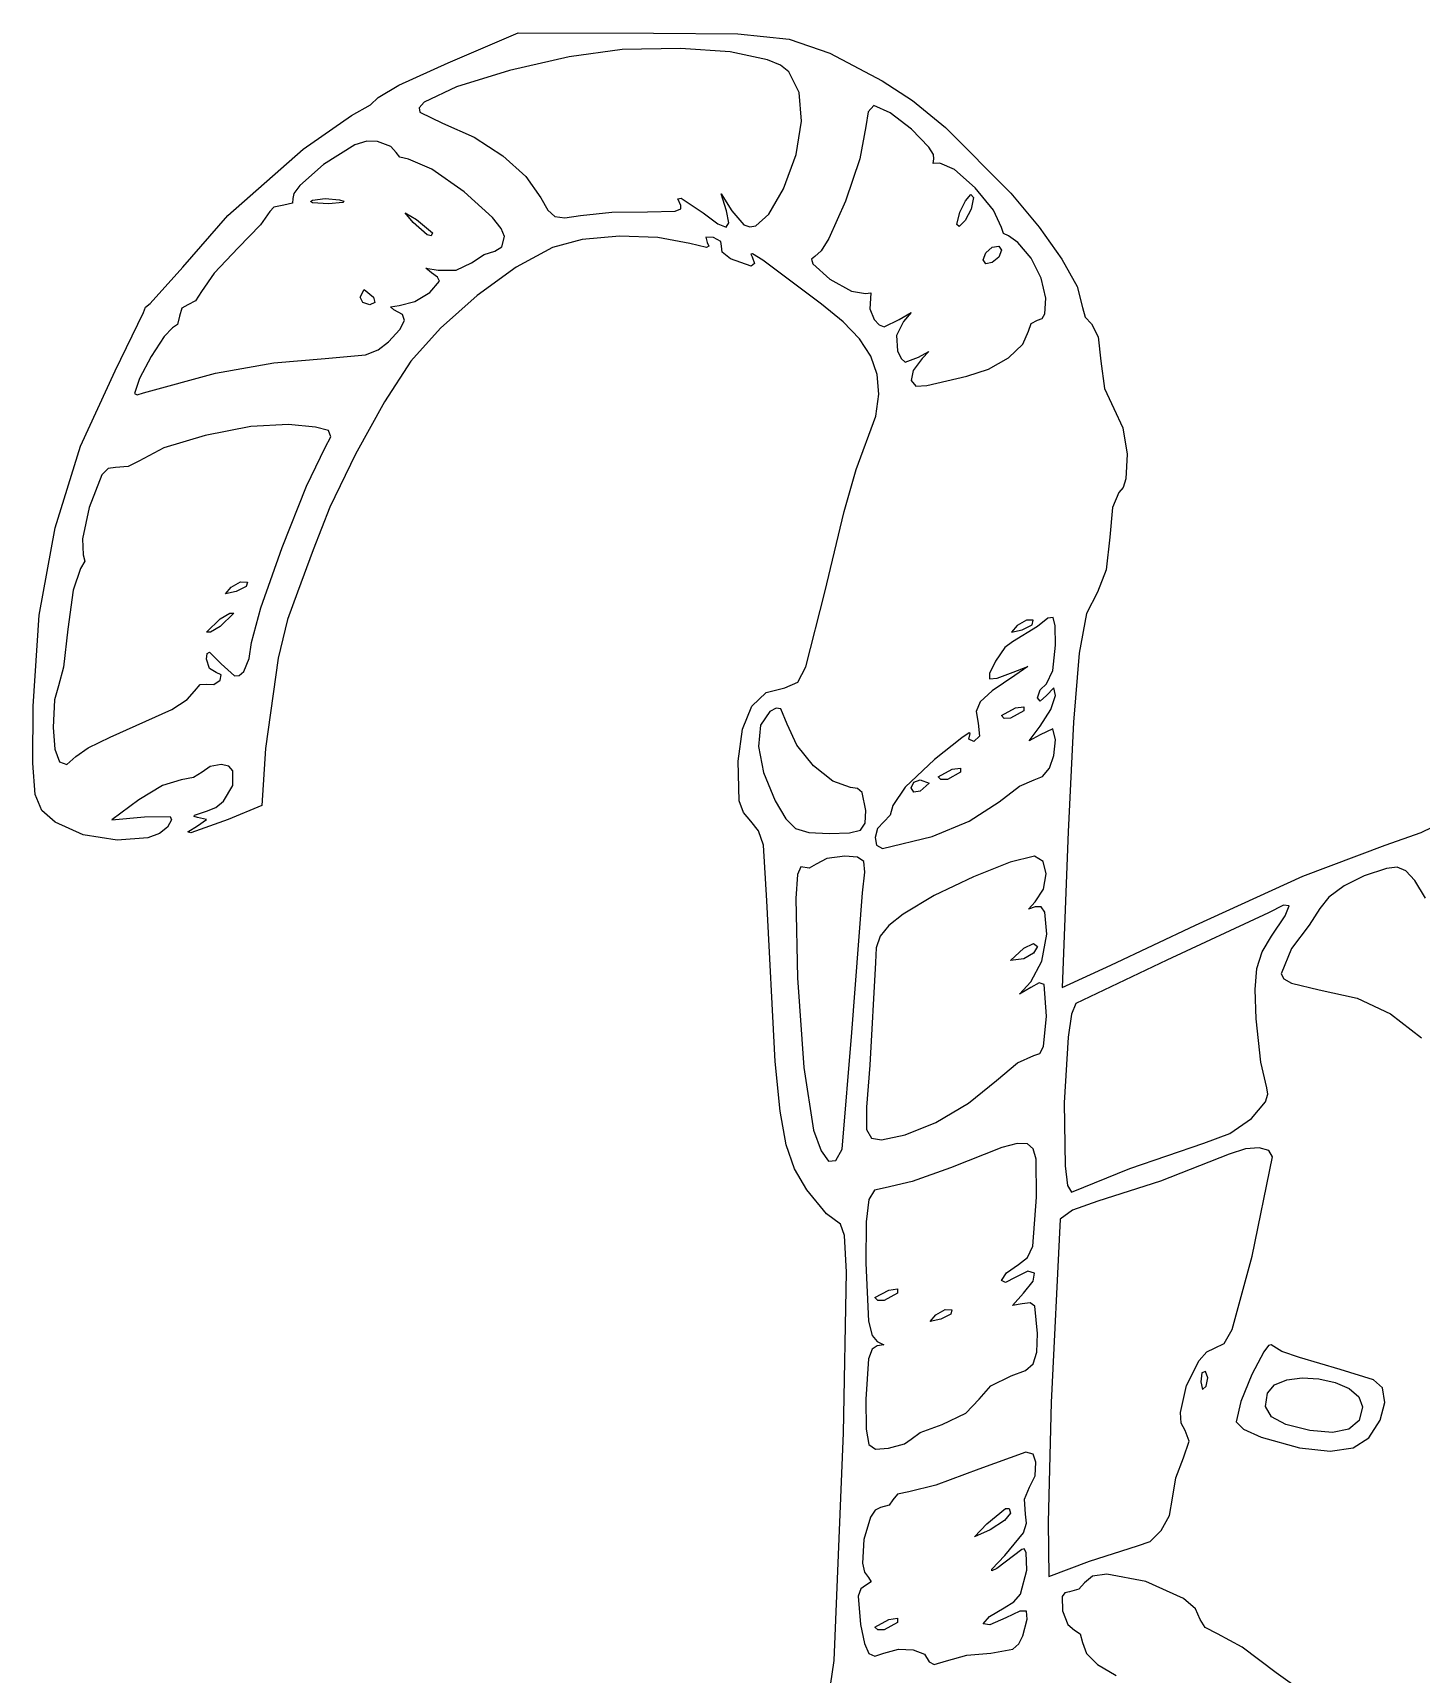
# Model space of a CAD drawing. Extents: x -2 to 140, y -370 to -182.
# Drawn here: x -2.4 to 67.1, y -264.3 to -182.1 of the extents above; entities that cross this region are included whole.
import ezdxf

# ---------------------------------------------------------------- set-up
doc = ezdxf.new("R2010")
doc.units = 0

msp = doc.modelspace()

# ---------------------------------------------------------------- linework, layer by layer
at = {"layer": 'Layer 1'}
for p, q in [((18.404833, -183.575875), (21.910863, -182.079138)), ((21.910863, -182.079138), (28.696728, -182.095648)), ((28.696728, -182.095648), (32.91865, -182.136933)), ((32.91865, -182.136933), (35.48092, -182.391512)), ((35.48092, -182.391512), (37.514029, -183.095094)), ((27.11336, -182.921825), (24.467681, -183.285695)), ((30.037093, -182.855561), (27.11336, -182.921825)), ((32.527674, -183.033462), (30.037093, -182.855561)), ((34.400891, -183.431226), (32.527674, -183.033462)), ((37.514029, -183.095094), (40.148465, -184.483389)), ((15.928699, -184.704133), (18.404833, -183.575875)), ((21.47227, -183.968489), (18.821505, -184.785733)), ((24.467681, -183.285695), (21.47227, -183.968489)), ((35.048422, -183.704963), (34.400891, -183.431226)), ((35.472534, -184.024552), (35.048422, -183.704963)), ((35.988266, -185.073494), (35.472534, -184.024552)), ((14.898802, -185.315098), (15.928699, -184.704133)), ((18.821505, -184.785733), (17.209764, -185.552955)), ((40.148465, -184.483389), (41.668871, -185.474876)), ((13.566401, -186.224926), (14.507409, -185.682371)), ((14.507409, -185.682371), (14.898802, -185.315098)), ((17.209764, -185.552955), (16.946668, -185.828002)), ((36.109035, -186.508425), (35.988266, -185.073494)), ((39.732464, -185.722994), (39.446753, -186.029664)), ((40.552324, -186.084299), (39.732464, -185.722994)), ((41.668871, -185.474876), (43.317083, -186.818349)), ((11.142084, -187.911101), (13.566401, -186.224926)), ((16.946668, -185.828002), (16.980321, -186.059572)), ((16.980321, -186.059572), (18.114546, -186.595907)), ((35.84244, -188.16803), (36.109035, -186.508425)), ((39.446753, -186.029664), (39.327918, -186.76699)), ((41.616725, -186.908969), (40.552324, -186.084299)), ((18.114546, -186.595907), (19.701196, -187.309543)), ((19.701196, -187.309543), (21.137236, -188.235368)), ((39.327918, -186.76699), (39.025856, -188.395923)), ((42.488829, -187.808135), (41.616725, -186.908969)), ((43.317083, -186.818349), (46.589428, -190.1008)), ((7.373176, -191.228613), (11.142084, -187.911101)), ((13.726489, -187.684297), (12.152855, -188.669535)), ((14.336401, -187.505794), (13.726489, -187.684297)), ((14.863457, -187.52185), (14.336401, -187.505794)), ((15.527422, -187.768576), (14.863457, -187.52185)), ((15.803584, -188.069107), (15.527422, -187.768576)), ((15.98421, -188.308407), (15.803584, -188.069107)), ((35.196083, -189.890993), (35.84244, -188.16803)), ((42.716256, -188.164133), (42.488829, -187.808135)), ((42.731794, -188.392929), (42.716256, -188.164133)), ((12.152855, -188.669535), (10.975645, -189.727738)), ((16.418478, -188.407943), (15.98421, -188.308407)), ((17.590755, -188.899823), (16.418478, -188.407943)), ((19.198818, -190.041975), (17.590755, -188.899823)), ((21.137236, -188.235368), (22.295073, -189.276619)), ((39.025856, -188.395923), (38.309981, -190.509521)), ((42.70414, -188.614928), (42.731794, -188.392929)), ((43.036645, -188.601322), (42.70414, -188.614928)), ((43.765099, -188.916905), (43.036645, -188.601322)), ((44.795348, -189.847121), (43.765099, -188.916905)), ((10.975645, -189.727738), (10.674492, -190.127785)), ((22.295073, -189.276619), (23.047117, -190.336537)), ((10.600315, -190.608906), (10.175395, -190.709324)), ((10.631531, -190.367497), (10.600315, -190.608906)), ((10.674492, -190.127785), (10.631531, -190.367497)), ((11.501221, -190.530772), (11.610357, -190.457723)), ((11.615731, -190.588448), (11.501221, -190.530772)), ((11.610357, -190.457723), (12.23874, -190.37475)), ((11.610357, -190.457723), (11.610357, -190.457723)), ((12.410652, -190.634507), (11.615731, -190.588448)), ((12.23874, -190.37475), (12.96753, -190.443499)), ((13.134069, -190.572542), (12.410652, -190.634507)), ((12.96753, -190.443499), (13.17118, -190.513266)), ((13.17118, -190.513266), (13.134069, -190.572542)), ((20.620161, -191.334166), (19.198818, -190.041975)), ((23.047117, -190.336537), (23.397336, -190.962414)), ((29.902089, -190.389792), (30.082354, -190.354387)), ((30.066742, -190.726907), (29.902089, -190.389792)), ((30.082354, -190.354387), (31.184878, -191.092864)), ((32.343959, -190.996965), (32.084891, -190.133958)), ((32.084891, -190.133958), (32.608802, -190.996965)), ((34.464067, -191.155156), (35.196083, -189.890993)), ((38.309981, -190.509521), (37.465761, -192.378958)), ((44.036004, -191.066511), (44.312037, -190.496712)), ((44.312037, -190.496712), (44.584161, -190.17704)), ((44.584161, -190.17704), (44.717885, -190.325728)), ((44.717885, -190.325728), (44.606631, -190.901091)), ((45.71553, -190.96045), (44.795348, -189.847121)), ((46.589428, -190.1008), (48.00981, -191.809554)), ((5.111221, -193.815406), (7.373176, -191.228613)), ((9.47011, -191.023184), (9.004121, -191.687845)), ((9.677288, -190.801516), (9.47011, -191.023184)), ((10.175395, -190.709324), (9.677288, -190.801516)), ((16.650662, -191.572332), (16.255975, -191.092854)), ((16.255975, -191.092854), (16.821464, -191.427467)), ((16.821464, -191.427467), (17.613148, -192.098732)), ((21.066279, -191.880204), (20.620161, -191.334166)), ((23.397336, -190.962414), (23.755193, -191.279766)), ((23.755193, -191.279766), (24.254347, -191.348854)), ((24.254347, -191.348854), (25.028457, -191.22994)), ((25.028457, -191.22994), (26.598064, -191.056338)), ((26.598064, -191.056338), (28.396974, -191.03721)), ((28.396974, -191.03721), (29.780533, -191.00183)), ((29.780533, -191.00183), (30.064968, -190.893537)), ((30.064968, -190.893537), (30.066742, -190.726907)), ((31.184878, -191.092864), (31.905735, -191.647146)), ((32.462655, -191.601067), (32.343959, -190.996965)), ((32.343959, -190.996965), (32.343959, -190.996965)), ((32.608802, -190.996965), (33.20947, -191.691444)), ((33.814877, -191.74974), (34.464067, -191.155156)), ((43.890554, -191.668202), (44.036004, -191.066511)), ((44.304221, -191.476432), (44.001808, -191.770099)), ((44.606631, -190.901091), (44.304221, -191.476432)), ((46.113782, -191.825372), (45.71553, -190.96045)), ((9.004121, -191.687845), (7.883766, -192.845097)), ((17.353526, -192.193513), (16.650662, -191.572332)), ((16.650662, -191.572332), (16.650662, -191.572332)), ((17.545868, -192.239522), (17.353526, -192.193513)), ((17.613148, -192.098732), (17.545868, -192.239522)), ((21.232277, -192.276166), (21.066279, -191.880204)), ((21.089894, -192.794911), (21.232277, -192.276166)), ((26.990338, -192.264263), (25.110043, -192.433123)), ((28.907102, -192.325157), (26.990338, -192.264263)), ((31.905735, -191.647146), (32.32412, -191.81717)), ((32.32412, -191.81717), (32.462655, -191.601067)), ((33.20947, -191.691444), (33.509141, -191.801158)), ((33.509141, -191.801158), (33.814877, -191.74974)), ((44.001808, -191.770099), (43.890554, -191.668202)), ((43.890554, -191.668202), (43.890554, -191.668202)), ((46.21802, -192.1207), (46.113782, -191.825372)), ((46.468634, -192.243541), (46.21802, -192.1207)), ((46.947236, -192.570784), (46.468634, -192.243541)), ((48.00981, -191.809554), (49.150499, -193.409842)), ((7.883766, -192.845097), (6.688884, -194.107312)), ((20.201404, -193.183503), (20.747571, -193.010677)), ((20.747571, -193.010677), (21.089894, -192.794911)), ((23.623862, -192.82156), (21.817991, -193.805205)), ((25.110043, -192.433123), (23.623862, -192.82156)), ((30.502693, -192.62598), (28.907102, -192.325157)), ((31.347631, -192.823158), (30.502693, -192.62598)), ((31.687397, -192.32166), (31.316392, -192.310413)), ((31.316392, -192.310413), (31.373956, -192.576196)), ((31.455725, -192.755619), (31.347631, -192.823158)), ((31.373956, -192.576196), (31.455725, -192.755619)), ((32.064802, -192.52632), (31.687397, -192.32166)), ((32.089663, -192.768954), (32.064802, -192.52632)), ((32.129245, -193.066264), (32.089663, -192.768954)), ((32.542051, -193.402373), (32.129245, -193.066264)), ((37.084731, -192.994355), (36.778664, -193.275402)), ((37.465761, -192.378958), (37.084731, -192.994355)), ((45.209, -193.439486), (45.34189, -193.098981)), ((45.34189, -193.098981), (45.661394, -192.818907)), ((45.661394, -192.818907), (45.980893, -192.764152)), ((45.980893, -192.764152), (46.113782, -192.965409)), ((46.113782, -192.965409), (45.980893, -193.305927)), ((47.599608, -193.357556), (46.947236, -192.570784)), ((3.475928, -195.631675), (5.111221, -193.815406)), ((17.573419, -194.10141), (17.292784, -193.861948)), ((17.292784, -193.861948), (17.904772, -193.957448)), ((18.79929, -193.963202), (19.568925, -193.599026)), ((19.568925, -193.599026), (20.201404, -193.183503)), ((21.817991, -193.805205), (19.859988, -195.225614)), ((33.586645, -193.754379), (32.542051, -193.402373)), ((33.655505, -193.150702), (33.572998, -193.163479)), ((33.572998, -193.163479), (33.630227, -193.298346)), ((33.754952, -193.625326), (33.586645, -193.754379)), ((33.630227, -193.298346), (33.754952, -193.625326)), ((34.169014, -193.468978), (33.655505, -193.150702)), ((37.103979, -195.66461), (34.169014, -193.468978)), ((36.778664, -193.275402), (36.602362, -193.417867)), ((36.602362, -193.417867), (36.666937, -193.654017)), ((36.666937, -193.654017), (37.524761, -194.416595)), ((45.34189, -193.640766), (45.209, -193.439486)), ((45.209, -193.439486), (45.209, -193.439486)), ((45.661394, -193.586015), (45.34189, -193.640766)), ((45.980893, -193.305927), (45.661394, -193.586015)), ((48.109272, -194.356126), (47.599608, -193.357556)), ((49.150499, -193.409842), (49.909621, -194.786553)), ((6.688884, -194.107312), (6.043716, -195.024361)), ((17.492635, -195.085462), (17.966832, -194.518008)), ((17.876477, -194.316433), (17.573419, -194.10141)), ((17.966832, -194.518008), (17.876477, -194.316433)), ((17.904772, -193.957448), (18.79929, -193.963202)), ((37.524761, -194.416595), (38.599746, -195.017552)), ((48.349794, -195.366488), (48.109272, -194.356126)), ((5.740602, -195.498445), (5.368105, -195.695626)), ((6.043716, -195.024361), (5.740602, -195.498445)), ((13.99402, -195.312058), (14.193517, -194.92849)), ((14.134753, -195.582942), (13.99402, -195.312058)), ((13.99402, -195.312058), (13.99402, -195.312058)), ((14.47311, -195.695626), (14.134753, -195.582942)), ((14.193517, -194.92849), (14.672607, -195.312058)), ((14.729337, -195.582942), (14.47311, -195.695626)), ((14.672607, -195.312058), (14.729337, -195.582942)), ((15.948996, -195.725881), (16.742339, -195.525274)), ((16.742339, -195.525274), (17.492635, -195.085462)), ((19.859988, -195.225614), (18.013419, -196.870431)), ((38.599746, -195.017552), (39.313477, -195.127824)), ((39.313477, -195.127824), (39.572329, -195.105592)), ((39.553682, -195.388032), (39.522315, -195.902481)), ((39.572329, -195.105592), (39.553682, -195.388032)), ((48.296157, -196.148679), (48.349794, -195.366488)), ((49.909621, -194.786553), (50.1853, -195.824574)), ((1.716131, -199.011286), (3.136636, -196.084388)), ((3.136636, -196.084388), (3.236303, -195.817402)), ((3.236303, -195.817402), (3.475928, -195.631675)), ((4.9462, -196.270936), (4.844658, -196.677291)), ((5.070134, -195.864621), (4.9462, -196.270936)), ((5.368105, -195.695626), (5.070134, -195.864621)), ((15.519274, -195.802483), (15.948996, -195.725881)), ((15.690486, -195.949655), (15.519274, -195.802483)), ((16.113238, -196.176267), (15.690486, -195.949655)), ((16.212933, -196.488745), (16.113238, -196.176267)), ((38.187228, -196.547466), (37.103979, -195.66461)), ((39.522315, -195.902481), (39.750579, -196.438097)), ((40.989902, -196.438097), (41.588887, -196.078733)), ((41.588887, -196.078733), (41.213202, -196.540233)), ((47.923346, -196.462735), (48.151212, -196.379222)), ((48.151212, -196.379222), (48.296157, -196.148679)), ((50.1853, -195.824574), (50.31819, -196.312938)), ((50.31819, -196.312938), (50.637691, -196.654533)), ((4.600528, -196.846303), (4.170899, -197.285255)), ((4.844658, -196.677291), (4.600528, -196.846303)), ((15.411228, -197.554737), (15.98159, -196.932948)), ((15.98159, -196.932948), (16.212933, -196.488745)), ((18.013419, -196.870431), (16.541848, -198.527303)), ((39.008933, -197.405566), (38.187228, -196.547466)), ((39.750579, -196.438097), (39.994732, -196.707273)), ((39.994732, -196.707273), (40.235657, -196.796999)), ((40.235657, -196.796999), (40.989902, -196.438097)), ((41.213202, -196.540233), (40.867177, -197.236457)), ((40.867177, -197.236457), (40.911958, -197.998786)), ((47.189794, -197.675577), (47.470955, -197.023143)), ((47.470955, -197.023143), (47.603844, -196.627358)), ((47.603844, -196.627358), (47.923346, -196.462735)), ((50.637691, -196.654533), (50.957192, -197.300779)), ((4.170899, -197.285255), (3.526645, -198.290639)), ((14.259737, -198.209736), (14.892826, -197.956125)), ((14.892826, -197.956125), (15.411228, -197.554737)), ((39.576275, -198.272981), (39.008933, -197.405566)), ((40.911958, -197.998786), (41.094797, -198.393715)), ((41.967212, -198.323369), (42.47873, -198.029199)), ((42.47873, -198.029199), (42.155361, -198.37987)), ((46.464112, -198.353324), (47.189794, -197.675577)), ((50.957192, -197.300779), (51.090082, -198.521659)), ((3.526645, -198.290639), (2.940261, -199.395241)), ((6.756263, -199.121804), (9.668096, -198.598278)), ((9.668096, -198.598278), (12.238764, -198.380548)), ((12.238764, -198.380548), (14.259737, -198.209736)), ((16.541848, -198.527303), (15.217463, -200.558475)), ((39.896436, -199.18378), (39.576275, -198.272981)), ((41.094797, -198.393715), (41.296422, -198.568631)), ((41.296422, -198.568631), (41.967212, -198.323369)), ((42.155361, -198.37987), (41.696095, -198.979678)), ((45.470608, -198.927687), (46.464112, -198.353324)), ((51.090082, -198.521659), (51.285191, -199.891597)), ((-0.006556, -202.768096), (1.716131, -199.011286)), ((2.940261, -199.395241), (2.684244, -200.131849)), ((3.142861, -200.103317), (6.756263, -199.121804)), ((6.756263, -199.121804), (6.756263, -199.121804)), ((39.976598, -200.172034), (39.896436, -199.18378)), ((41.696095, -198.979678), (41.593146, -199.480473)), ((41.593146, -199.480473), (41.827853, -199.77029)), ((42.381557, -199.737162), (44.385984, -199.269971)), ((44.385984, -199.269971), (45.470608, -198.927687)), ((44.385984, -199.269971), (44.385984, -199.269971)), ((2.684244, -200.131849), (2.818963, -200.210843)), ((2.818963, -200.210843), (3.142861, -200.103317)), ((39.823943, -201.271811), (39.976598, -200.172034)), ((41.827853, -199.77029), (42.381557, -199.737162)), ((51.285191, -199.891597), (51.754284, -200.896305)), ((15.217463, -200.558475), (13.769422, -203.177115)), ((38.848911, -203.942216), (39.823943, -201.271811)), ((51.754284, -200.896305), (52.206469, -201.858234)), ((8.518374, -201.797773), (6.231278, -202.2339)), ((10.414895, -201.695981), (8.518374, -201.797773)), ((11.758704, -201.822634), (10.414895, -201.695981)), ((12.416203, -201.997433), (11.758704, -201.822634)), ((12.529085, -202.310022), (12.416203, -201.997433)), ((52.206469, -201.858234), (52.414418, -203.177013)), ((-1.277473, -206.870589), (-0.006556, -202.768096)), ((4.159877, -202.857019), (2.91044, -203.519786)), ((6.231278, -202.2339), (4.159877, -202.857019)), ((11.315132, -204.781062), (12.239039, -202.850044)), ((12.239039, -202.850044), (12.529085, -202.310022)), ((2.380903, -203.800985), (1.743034, -203.844652)), ((2.91044, -203.519786), (2.380903, -203.800985)), ((13.769422, -203.177115), (12.483791, -205.831426)), ((52.414418, -203.177013), (52.352445, -204.404584)), ((1.053001, -204.21685), (0.426096, -205.846539)), ((1.375756, -203.89541), (1.053001, -204.21685)), ((1.743034, -203.844652), (1.375756, -203.89541)), ((38.23966, -206.051799), (38.848911, -203.942216)), ((52.352445, -204.404584), (52.21221, -204.84415)), ((10.090443, -207.855947), (11.315132, -204.781062)), ((51.994864, -205.092893), (51.675364, -205.848267)), ((52.21221, -204.84415), (51.994864, -205.092893)), ((0.426096, -205.846539), (0.087684, -207.422503)), ((12.483791, -205.831426), (11.646638, -207.969612)), ((37.275674, -210.079195), (38.23966, -206.051799)), ((51.675364, -205.848267), (51.542476, -207.331564)), ((-2.077245, -211.239497), (-1.277473, -206.870589)), ((0.087684, -207.422503), (0.119307, -208.224148)), ((9.019891, -210.868221), (10.090443, -207.855947)), ((51.542476, -207.331564), (51.361448, -208.96744)), ((0.202791, -208.528511), (-0.010933, -208.908904)), ((0.119307, -208.224148), (0.202791, -208.528511)), ((11.646638, -207.969612), (10.85237, -210.079195)), ((-0.010933, -208.908904), (-0.371845, -209.979733)), ((7.539908, -209.839814), (8.008351, -209.566298)), ((8.008351, -209.566298), (8.351103, -209.57794)), ((51.361448, -208.96744), (50.92621, -210.08975)), ((-0.371845, -209.979733), (-0.642239, -211.944006)), ((7.258452, -210.167294), (7.539908, -209.839814)), ((7.793154, -210.054529), (7.258452, -210.167294)), ((7.539908, -209.839814), (7.539908, -209.839814)), ((8.29167, -209.806508), (7.793154, -210.054529)), ((8.351103, -209.57794), (8.29167, -209.806508)), ((10.85237, -210.079195), (10.352102, -211.447023)), ((36.312896, -213.818922), (37.275674, -210.079195)), ((50.92621, -210.08975), (50.382948, -211.158799)), ((7.660546, -211.135948), (6.981959, -211.805238)), ((6.981959, -211.42167), (7.461211, -211.140781)), ((7.461211, -211.140781), (7.660546, -211.135948)), ((8.5584, -212.611406), (9.019891, -210.868221)), ((50.382948, -211.158799), (50.003837, -213.145077)), ((-2.386495, -215.79555), (-2.077245, -211.239497)), ((-0.642239, -211.944006), (-0.86686, -213.847736)), ((6.303373, -212.09096), (6.981959, -211.42167)), ((6.981959, -211.805238), (6.502708, -212.086137)), ((10.352102, -211.447023), (9.884598, -213.385097)), ((46.897925, -211.757627), (46.616471, -212.085096)), ((46.616471, -212.085096), (47.151171, -211.972342)), ((47.923346, -211.805238), (46.679271, -212.575338)), ((47.366368, -211.484101), (46.897925, -211.757627)), ((47.151171, -211.972342), (47.649687, -211.724321)), ((47.709122, -211.495753), (47.366368, -211.484101)), ((47.649687, -211.724321), (47.709122, -211.495753)), ((47.709122, -211.495753), (47.709122, -211.495753)), ((48.446423, -211.388369), (47.923346, -211.805238)), ((48.71503, -211.346941), (48.446423, -211.388369)), ((48.81399, -211.768729), (48.71503, -211.346941)), ((48.828127, -212.74151), (48.81399, -211.768729)), ((6.502708, -212.086137), (6.303373, -212.09096)), ((6.303373, -212.09096), (6.303373, -212.09096)), ((8.439668, -213.413354), (8.5584, -212.611406)), ((46.679271, -212.575338), (46.286037, -212.858272)), ((48.695237, -214.014159), (48.828127, -212.74151)), ((6.303373, -213.445908), (6.335261, -213.157391)), ((6.444105, -213.912535), (6.303373, -213.445908)), ((6.335261, -213.157391), (6.449785, -213.093783)), ((6.449785, -213.093783), (7.039883, -213.676738)), ((7.039883, -213.676738), (7.704444, -214.277564)), ((8.163933, -214.049779), (8.439668, -213.413354)), ((9.884598, -213.385097), (9.261835, -217.917522)), ((45.817056, -213.534272), (45.511883, -214.15404)), ((46.286037, -212.858272), (45.817056, -213.534272)), ((50.003837, -213.145077), (49.721508, -216.6031)), ((-0.86686, -213.847736), (-1.117724, -214.773058)), ((6.782463, -214.106619), (6.444105, -213.912535)), ((6.666933, -214.714219), (6.977399, -214.496424)), ((7.03735, -214.22112), (6.782463, -214.106619)), ((6.977399, -214.496424), (7.03735, -214.22112)), ((7.704444, -214.277564), (7.94135, -214.261117)), ((7.94135, -214.261117), (8.163933, -214.049779)), ((35.918424, -214.594398), (36.312896, -213.818922)), ((45.511883, -214.15404), (45.518243, -214.427421)), ((45.518243, -214.427421), (45.896997, -214.392022)), ((46.792368, -214.264127), (45.654944, -215.032586)), ((45.896997, -214.392022), (46.709008, -214.085452)), ((46.709008, -214.085452), (47.443307, -213.813242)), ((47.443307, -213.813242), (46.792368, -214.264127)), ((48.375737, -214.681929), (48.695237, -214.014159)), ((-1.117724, -214.773058), (-1.308094, -215.479023)), ((5.337128, -215.459282), (5.701195, -215.034989)), ((5.701195, -215.034989), (5.983722, -214.710853)), ((5.983722, -214.710853), (6.319517, -214.690396)), ((6.319517, -214.690396), (6.666933, -214.714219)), ((33.6202, -215.795264), (34.328152, -215.104309)), ((34.328152, -215.104309), (35.275167, -214.873727)), ((35.275167, -214.873727), (35.918424, -214.594398)), ((45.654944, -215.032586), (45.050925, -215.580002)), ((47.930271, -215.375829), (48.058269, -214.98355)), ((48.375737, -215.257295), (48.055753, -215.549131)), ((48.058269, -214.98355), (48.375737, -214.681929)), ((48.74164, -214.877371), (48.375737, -215.257295)), ((48.599879, -215.960212), (48.821202, -215.26785)), ((48.821202, -215.26785), (48.74164, -214.877371)), ((-2.400942, -218.639748), (-2.386495, -215.79555)), ((-1.308094, -215.479023), (-1.387275, -216.855463)), ((1.471104, -217.347264), (4.558474, -215.960007)), ((4.558474, -215.960007), (5.337128, -215.459282)), ((33.152076, -216.945403), (33.6202, -215.795264)), ((34.519811, -216.065241), (34.049847, -216.752374)), ((34.836789, -215.896819), (34.519811, -216.065241)), ((35.066245, -215.929845), (34.836789, -215.896819)), ((35.391511, -216.693101), (35.066245, -215.929845)), ((45.050925, -215.580002), (44.858366, -216.06432)), ((44.858366, -216.06432), (44.955322, -216.643486)), ((46.113782, -216.257237), (46.815863, -215.878043)), ((47.241556, -216.028806), (46.578043, -216.396175)), ((46.815863, -215.878043), (47.239117, -215.822773)), ((47.239117, -215.822773), (47.241556, -216.028806)), ((48.055753, -215.549131), (47.930271, -215.375829)), ((48.058033, -216.802095), (48.599879, -215.960212)), ((-1.387275, -216.855463), (-1.30158, -217.942233)), ((32.924544, -218.553538), (33.152076, -216.945403)), ((34.049847, -216.752374), (33.943618, -217.809329)), ((35.874931, -217.754497), (35.391511, -216.693101)), ((44.955322, -216.643486), (45.014984, -217.303826)), ((46.252637, -216.403845), (46.113782, -216.257237)), ((46.113782, -216.257237), (46.113782, -216.257237)), ((46.578043, -216.396175), (46.252637, -216.403845)), ((47.514135, -217.533851), (48.058033, -216.802095)), ((48.696751, -216.920935), (48.058033, -217.224017)), ((48.828127, -217.480332), (48.696751, -216.920935)), ((49.721508, -216.6031), (49.468594, -222.087384)), ((0.371198, -217.873622), (1.471104, -217.347264)), ((36.706296, -218.780187), (35.874931, -217.754497)), ((44.14186, -217.373973), (42.761586, -218.46413)), ((44.494618, -217.134444), (44.14186, -217.373973)), ((44.480342, -217.440337), (44.544457, -217.155861)), ((44.738533, -217.558676), (44.480342, -217.440337)), ((44.544457, -217.155861), (44.494618, -217.134444)), ((45.014984, -217.303826), (44.738533, -217.558676)), ((48.058033, -217.224017), (47.514135, -217.533851)), ((48.745794, -218.266159), (48.828127, -217.480332)), ((-1.30158, -217.942233), (-1.064153, -218.573936)), ((-1.064153, -218.573936), (-0.704484, -218.712529)), ((-0.704484, -218.712529), (-0.252061, -218.319971)), ((-0.252061, -218.319971), (0.371198, -217.873622)), ((-0.252061, -218.319971), (-0.252061, -218.319971)), ((9.261835, -217.917522), (9.064361, -220.769575)), ((32.980466, -220.540375), (32.924544, -218.553538)), ((33.943618, -217.809329), (34.193489, -219.110753)), ((42.761586, -218.46413), (41.295061, -219.844976)), ((48.519591, -218.89968), (48.745794, -218.266159)), ((-2.287466, -220.20875), (-2.400942, -218.639748)), ((5.655, -219.363943), (5.032599, -219.476941)), ((6.077177, -219.092893), (5.655, -219.363943)), ((6.474959, -218.822023), (6.077177, -219.092893)), ((7.038707, -218.709353), (6.474959, -218.822023)), ((7.409865, -218.797479), (7.038707, -218.709353)), ((7.621016, -219.032429), (7.409865, -218.797479)), ((7.618699, -219.766212), (7.621016, -219.032429)), ((34.193489, -219.110753), (34.791825, -220.531295)), ((37.670051, -219.554074), (36.706296, -218.780187)), ((42.947045, -219.325754), (43.64913, -218.946532)), ((43.0859, -219.472362), (42.947045, -219.325754)), ((42.947045, -219.325754), (42.947045, -219.325754)), ((44.074819, -219.097267), (43.411306, -219.464685)), ((43.64913, -218.946532), (44.072381, -218.89128)), ((44.072381, -218.89128), (44.074819, -219.097267)), ((47.760374, -219.476489), (48.180718, -219.322566)), ((48.180718, -219.322566), (48.519591, -218.89968)), ((-1.947269, -221.021139), (-2.287466, -220.20875)), ((4.093658, -219.772043), (2.91044, -220.48089)), ((5.032599, -219.476941), (4.093658, -219.772043)), ((7.142552, -220.557536), (7.618699, -219.766212)), ((38.550638, -219.860058), (37.670051, -219.554074)), ((38.909204, -219.92284), (38.550638, -219.860058)), ((39.150047, -220.123364), (38.909204, -219.92284)), ((39.327918, -221.010706), (39.150047, -220.123364)), ((41.295061, -219.844976), (40.685091, -220.762124)), ((41.589873, -219.882664), (41.722762, -219.595788)), ((41.722762, -220.099918), (41.589873, -219.882664)), ((41.589873, -219.882664), (41.589873, -219.882664)), ((41.722762, -219.595788), (42.042263, -219.476489)), ((42.042263, -220.051828), (41.722762, -220.099918)), ((42.042263, -219.476489), (42.494654, -219.645625)), ((42.494654, -219.645625), (42.042263, -220.051828)), ((43.411306, -219.464685), (43.0859, -219.472362)), ((46.001858, -220.590336), (47.029907, -219.80368)), ((47.029907, -219.80368), (47.760374, -219.476489)), ((-1.281557, -221.595498), (-1.947269, -221.021139)), ((2.91044, -220.48089), (1.553267, -221.484388)), ((5.703955, -221.253061), (6.303373, -221.053237)), ((6.303373, -221.053237), (6.761417, -220.864412)), ((6.761417, -220.864412), (7.142552, -220.557536)), ((9.064361, -220.769575), (7.376892, -221.465479)), ((33.198677, -221.122835), (32.980466, -220.540375)), ((34.791825, -220.531295), (35.318031, -221.430438)), ((39.285506, -221.649977), (39.327918, -221.010706)), ((39.327918, -221.010706), (39.327918, -221.010706)), ((40.685091, -220.762124), (40.552201, -221.246255)), ((44.503675, -221.556841), (46.001858, -220.590336)), ((0.127632, -222.237165), (-1.281557, -221.595498)), ((1.553267, -221.484388), (3.192676, -221.330238)), ((3.192676, -221.330238), (4.480741, -221.311685)), ((4.339461, -221.844842), (3.948738, -222.165351)), ((4.552127, -221.492857), (4.339461, -221.844842)), ((4.480741, -221.311685), (4.552127, -221.492857)), ((5.369569, -222.088822), (5.850981, -221.77787)), ((7.376892, -221.465479), (5.51955, -222.128923)), ((5.67674, -221.323925), (5.703955, -221.253061)), ((5.850981, -221.361931), (5.67674, -221.323925)), ((6.303372, -221.460649), (5.850981, -221.361931)), ((5.850981, -221.77787), (6.303372, -221.460649)), ((33.570012, -221.553504), (33.198677, -221.122835)), ((33.95344, -222.028132), (33.570012, -221.553504)), ((35.318031, -221.430438), (35.80705, -221.919186)), ((39.062181, -221.99448), (39.285506, -221.649977)), ((40.2327, -221.586072), (39.916815, -221.915964)), ((40.552201, -221.246255), (40.2327, -221.586072)), ((42.6429, -222.316379), (44.503675, -221.556841)), ((67.13724, -222.121088), (68.280943, -221.576477)), ((1.817269, -222.505168), (0.127632, -222.237165)), ((3.362748, -222.380672), (1.817269, -222.505168)), ((3.948738, -222.165351), (3.362748, -222.380672)), ((5.51955, -222.128923), (5.369569, -222.088822)), ((34.195348, -222.758864), (33.95344, -222.028132)), ((35.80705, -221.919186), (36.464559, -222.121517)), ((36.464559, -222.121517), (37.496236, -222.16141)), ((37.496236, -222.16141), (38.513803, -222.134771)), ((38.513803, -222.134771), (39.062181, -221.99448)), ((39.916815, -221.915964), (39.79122, -222.364081)), ((39.79122, -222.364081), (39.866218, -222.758806)), ((40.152111, -222.928519), (42.6429, -222.316379)), ((42.6429, -222.316379), (42.6429, -222.316379)), ((49.468594, -222.087384), (49.164756, -229.876378)), ((65.340399, -222.756504), (67.13724, -222.121088)), ((34.365472, -225.544973), (34.195348, -222.758864)), ((37.372741, -223.426592), (36.835207, -223.70192)), ((38.266091, -223.312087), (37.372741, -223.426592)), ((38.904824, -223.350548), (38.266091, -223.312087)), ((39.217325, -223.566478), (38.904824, -223.350548)), ((39.866218, -222.758806), (40.152111, -222.928519)), ((47.781814, -223.312087), (46.562121, -223.60733)), ((48.209695, -223.572604), (47.781814, -223.312087)), ((61.214477, -224.312487), (65.340399, -222.756504)), ((35.895009, -224.215552), (35.816013, -225.424493)), ((36.068889, -223.83908), (35.895009, -224.215552)), ((36.492887, -223.903014), (36.068889, -223.83908)), ((36.835207, -223.70192), (36.492887, -223.903014)), ((39.159426, -225.134029), (39.277542, -224.110699)), ((39.277542, -224.110699), (39.217325, -223.566478)), ((44.71085, -224.340275), (42.749769, -225.28175)), ((46.562121, -223.60733), (44.71085, -224.340275)), ((48.359022, -224.196878), (48.209695, -223.572604)), ((48.226853, -224.948994), (48.359022, -224.196878)), ((55.84019, -226.758444), (61.214477, -224.312487)), ((64.29227, -224.288245), (63.288743, -224.793672)), ((65.405722, -223.914377), (64.29227, -224.288245)), ((65.938568, -223.855664), (65.405722, -223.914377)), ((66.379167, -224.035645), (65.938568, -223.855664)), ((66.8226, -224.526474), (66.379167, -224.035645)), ((38.632313, -232.134043), (39.159426, -225.134029)), ((47.810248, -225.593035), (48.226853, -224.948994)), ((63.288743, -224.793672), (62.509587, -225.361737)), ((67.363947, -225.400306), (66.8226, -224.526474)), ((34.783133, -233.584327), (34.365472, -225.544973)), ((35.816013, -225.424493), (35.897552, -229.401532)), ((42.749769, -225.28175), (41.200651, -226.202579)), ((47.470955, -225.952128), (47.810248, -225.593035)), ((47.810248, -225.838907), (47.470955, -225.952128)), ((48.10271, -225.835824), (47.810248, -225.838907)), ((48.295073, -226.108907), (48.10271, -225.835824)), ((60.253496, -225.759079), (59.494417, -226.134055)), ((60.527099, -225.78973), (60.253496, -225.759079)), ((60.323074, -226.285391), (60.527099, -225.78973)), ((62.069249, -225.923517), (61.528074, -226.764173)), ((62.509587, -225.361737), (62.069249, -225.923517)), ((40.481274, -226.776701), (40.045869, -227.308114)), ((41.200651, -226.202579), (40.481274, -226.776701)), ((48.396424, -227.201938), (48.295073, -226.108907)), ((51.597693, -228.755815), (55.84019, -226.758444)), ((59.494417, -226.134055), (54.405019, -228.51316)), ((59.649273, -227.305447), (60.323074, -226.285391)), ((61.528074, -226.764173), (60.640597, -227.930784)), ((40.045869, -227.308114), (39.838611, -227.893861)), ((48.148137, -228.554743), (48.396424, -227.201938)), ((59.180719, -228.100108), (59.649273, -227.305447)), ((39.838611, -227.893861), (39.803671, -228.630988)), ((46.566176, -228.525098), (47.244759, -227.914849)), ((47.244759, -228.437101), (46.566176, -228.525098)), ((47.244759, -227.914849), (47.730727, -227.683434)), ((47.724012, -228.166789), (47.244759, -228.437101)), ((47.923346, -227.82688), (47.724012, -228.166789)), ((47.730727, -227.683434), (47.923346, -227.82688)), ((58.919239, -228.931248), (59.180719, -228.100108)), ((60.640597, -227.930784), (60.137904, -229.203081)), ((39.803671, -228.630988), (39.52444, -233.764187)), ((46.566176, -228.525098), (46.566176, -228.525098)), ((47.584052, -229.604062), (48.148137, -228.554743)), ((49.164756, -229.876378), (51.597693, -228.755815)), ((54.405019, -228.51316), (49.846007, -230.680429)), ((58.830072, -229.985786), (58.919239, -228.931248)), ((60.137904, -229.203081), (60.270118, -229.44236)), ((35.897552, -229.401532), (36.223271, -233.893694)), ((47.018562, -230.207552), (47.584052, -229.604062)), ((47.584052, -229.874967), (47.018562, -230.207552)), ((48.016036, -229.643306), (47.584052, -229.874967)), ((48.253923, -229.737451), (48.016036, -229.643306)), ((48.375737, -231.319917), (48.253923, -229.737451)), ((58.878456, -231.450642), (58.830072, -229.985786)), ((60.270118, -229.44236), (60.648956, -229.661067)), ((60.648956, -229.661067), (62.039672, -229.992456)), ((62.039672, -229.992456), (63.943407, -230.417946)), ((49.846007, -230.680429), (49.632404, -231.221196)), ((63.943407, -230.417946), (65.601427, -231.191594)), ((48.231482, -232.840724), (48.375737, -231.319917)), ((49.632404, -231.221196), (49.461484, -232.373263)), ((59.104484, -233.616091), (58.878456, -231.450642)), ((65.601427, -231.191594), (67.159106, -232.403142)), ((38.134183, -237.983353), (38.632313, -232.134043)), ((49.461484, -232.373263), (49.268228, -235.654088)), ((46.923296, -233.650896), (47.737361, -233.28472)), ((47.737361, -233.28472), (48.033907, -233.179621)), ((48.033907, -233.179621), (48.231482, -232.840724)), ((35.03455, -236.079305), (34.783133, -233.584327)), ((36.223271, -233.893694), (36.702932, -237.024474)), ((39.52444, -233.764187), (39.356132, -235.86961)), ((45.8625, -234.531295), (46.923296, -233.650896)), ((59.408901, -234.900329), (59.104484, -233.616091)), ((44.463281, -235.665197), (45.8625, -234.531295)), ((59.469024, -235.229481), (59.408901, -234.900329)), ((42.835562, -236.640878), (44.463281, -235.665197)), ((49.268228, -235.654088), (49.307314, -238.808485)), ((58.652092, -236.439216), (59.344596, -235.611805)), ((59.344596, -235.611805), (59.469024, -235.229481)), ((35.32735, -237.756188), (35.03455, -236.079305)), ((39.356132, -235.86961), (39.365884, -236.98612)), ((41.29881, -237.250383), (42.835562, -236.640878)), ((42.835562, -236.640878), (42.835562, -236.640878)), ((57.551396, -237.189051), (58.652092, -236.439216)), ((36.702932, -237.024474), (37.081997, -238.055425)), ((39.365884, -236.98612), (39.603376, -237.426589)), ((39.603376, -237.426589), (40.11829, -237.503885)), ((40.11829, -237.503885), (41.29881, -237.250383)), ((56.262513, -237.6678), (57.551396, -237.189051)), ((35.745188, -238.953303), (35.32735, -237.756188)), ((37.081997, -238.055425), (37.462393, -238.569274)), ((37.820871, -238.550443), (38.134183, -237.983353)), ((38.134183, -237.983353), (38.134183, -237.983353)), ((46.141642, -237.896964), (43.572865, -238.904949)), ((46.914298, -237.689579), (46.141642, -237.896964)), ((47.419595, -237.705166), (46.914298, -237.689579)), ((47.712883, -237.962651), (47.419595, -237.705166)), ((47.84951, -238.48096), (47.712883, -237.962651)), ((52.548307, -238.949258), (56.262513, -237.6678)), ((57.530515, -238.229027), (54.085355, -239.575721)), ((58.340238, -237.966157), (57.530515, -238.229027)), ((59.029086, -237.905227), (58.340238, -237.966157)), ((59.509648, -238.04067), (59.029086, -237.905227)), ((59.694516, -238.366921), (59.509648, -238.04067)), ((36.371719, -240.008974), (35.745188, -238.953303)), ((37.462393, -238.569274), (37.820871, -238.550443)), ((43.572865, -238.904949), (41.654591, -239.58713)), ((47.874171, -240.37575), (47.84951, -238.48096)), ((49.307314, -238.808485), (49.426821, -239.802516)), ((49.619814, -240.122033), (52.548307, -238.949258)), ((52.548307, -238.949258), (52.548307, -238.949258)), ((58.677996, -243.338971), (59.694516, -238.366921)), ((40.29303, -239.906895), (39.756669, -240.027066)), ((41.654591, -239.58713), (40.29303, -239.906895)), ((49.426821, -239.802516), (49.619814, -240.122033)), ((54.085355, -239.575721), (50.945313, -240.58341)), ((37.354701, -241.219574), (36.371719, -240.008974)), ((39.467752, -240.498888), (39.350196, -241.620637)), ((39.756669, -240.027066), (39.467752, -240.498888)), ((47.68408, -242.834933), (47.874171, -240.37575)), ((50.945313, -240.58341), (49.677967, -241.030566)), ((38.054314, -241.723079), (37.354701, -241.219574)), ((49.057698, -241.474018), (48.608042, -250.656891)), ((49.677967, -241.030566), (49.057698, -241.474018)), ((38.264532, -242.298286), (38.054314, -241.723079)), ((38.359277, -244.127973), (38.264532, -242.298286)), ((39.350196, -241.620637), (39.327918, -243.690592)), ((47.416094, -243.406609), (47.68408, -242.834933)), ((39.327918, -243.690592), (39.461464, -246.579309)), ((46.36714, -244.174201), (46.976273, -243.752314)), ((46.976273, -243.752314), (47.416094, -243.406609)), ((57.683763, -247.010721), (58.677996, -243.338971)), ((38.211752, -252.175179), (38.359277, -244.127973)), ((46.113782, -244.547277), (46.36714, -244.174201)), ((46.316328, -244.643621), (46.113782, -244.547277)), ((46.803302, -244.400324), (46.316328, -244.643621)), ((47.444998, -244.087564), (46.803302, -244.400324)), ((47.229649, -245.189304), (47.71354, -244.584522)), ((47.766866, -244.183119), (47.444998, -244.087564)), ((47.71354, -244.584522), (47.766866, -244.183119)), ((39.780309, -245.40797), (40.482393, -245.028776)), ((39.919163, -245.554578), (39.780309, -245.40797)), ((39.780309, -245.40797), (39.780309, -245.40797)), ((40.244569, -245.546908), (39.919163, -245.554578)), ((40.908083, -245.17954), (40.244569, -245.546908)), ((40.482393, -245.028776), (40.905645, -244.973507)), ((40.905645, -244.973507), (40.908083, -245.17954)), ((46.666968, -245.797109), (47.229649, -245.189304)), ((47.157028, -245.72595), (46.666968, -245.797109)), ((47.551128, -245.661576), (47.157028, -245.72595)), ((47.784065, -245.836306), (47.551128, -245.661576)), ((42.544953, -246.605718), (42.826407, -246.278259)), ((43.079656, -246.492974), (42.544953, -246.605718)), ((42.826407, -246.278259), (43.29485, -246.004704)), ((42.826407, -246.278259), (42.826407, -246.278259)), ((43.578171, -246.244936), (43.079656, -246.492974)), ((43.29485, -246.004704), (43.637601, -246.016328)), ((43.637601, -246.016328), (43.578171, -246.244936)), ((47.923346, -247.206206), (47.784065, -245.836306)), ((39.461464, -246.579309), (39.637201, -247.305103)), ((39.637201, -247.305103), (39.893407, -247.606058)), ((47.885155, -248.147707), (47.923346, -247.206206)), ((57.270121, -247.710585), (57.683763, -247.010721)), ((39.63884, -247.996786), (39.462921, -248.481141)), ((39.893407, -247.829776), (39.63884, -247.996786)), ((39.893407, -247.606058), (40.2327, -247.766886)), ((40.2327, -247.766886), (39.893407, -247.829776)), ((47.711964, -248.720091), (47.885155, -248.147707)), ((56.019477, -248.550225), (56.402073, -248.130277)), ((56.402073, -248.130277), (56.794005, -247.941705)), ((56.794005, -247.941705), (57.270121, -247.710585)), ((59.256457, -248.118289), (58.662962, -249.252278)), ((59.48937, -247.813236), (59.256457, -248.118289)), ((59.636364, -247.777593), (59.48937, -247.813236)), ((60.16305, -248.112322), (59.636364, -247.777593)), ((61.042685, -248.407851), (60.16305, -248.112322)), ((39.462921, -248.481141), (39.327918, -250.491808)), ((47.31584, -249.065045), (47.711964, -248.720091)), ((55.38186, -249.807543), (56.019477, -248.550225)), ((63.078445, -249.000095), (61.042685, -248.407851)), ((64.74931, -249.530955), (63.078445, -249.000095)), ((45.001544, -250.494969), (45.594475, -249.828417)), ((45.594475, -249.828417), (46.608853, -249.324255)), ((46.608853, -249.324255), (47.31584, -249.065045)), ((55.080291, -251.160254), (55.38186, -249.807543)), ((56.157163, -249.16693), (56.1021, -249.618077)), ((56.1021, -249.618077), (56.192744, -250.016264)), ((56.339706, -249.114649), (56.157163, -249.16693)), ((56.462939, -249.426201), (56.339706, -249.114649)), ((56.339706, -249.114649), (56.339706, -249.114649)), ((56.375416, -249.849809), (56.462939, -249.426201)), ((58.662962, -249.252278), (58.116064, -250.610871)), ((59.444865, -250.200047), (59.79806, -249.772672)), ((59.79806, -249.772672), (60.407484, -249.517779)), ((60.407484, -249.517779), (61.179647, -249.422183)), ((61.179647, -249.422183), (62.021061, -249.472697)), ((62.021061, -249.472697), (62.838234, -249.656135)), ((62.838234, -249.656135), (63.537679, -249.959311)), ((65.210298, -249.928243), (64.74931, -249.530955)), ((39.327918, -250.491808), (39.347486, -251.99688)), ((44.336663, -251.187843), (45.001544, -250.494969)), ((48.608042, -250.656891), (48.454998, -256.659841)), ((56.192744, -250.016264), (56.375416, -249.849809)), ((58.116064, -250.610871), (57.875946, -251.625382)), ((59.345225, -250.864584), (59.444865, -250.200047)), ((63.537679, -249.959311), (64.025905, -250.369038)), ((64.025905, -250.369038), (64.209422, -250.872131)), ((65.086239, -251.548235), (65.31817, -250.658612)), ((65.31817, -250.658612), (65.210298, -249.928243)), ((43.1493, -251.755261), (44.336663, -251.187843)), ((55.117754, -251.699443), (55.080291, -251.160254)), ((59.638522, -251.372123), (59.345225, -250.864584)), ((60.36534, -251.758218), (59.638522, -251.372123)), ((64.209422, -250.872131), (64.036181, -251.558104)), ((37.732561, -263.586158), (38.211752, -252.175179)), ((39.347486, -251.99688), (39.474347, -252.759094)), ((41.589873, -252.495163), (42.047956, -252.169831)), ((42.047956, -252.169831), (43.1493, -251.755261)), ((55.313905, -252.054953), (55.117754, -251.699443)), ((55.525854, -252.590737), (55.313905, -252.054953)), ((57.875946, -251.625382), (58.241394, -252.00023)), ((58.241394, -252.00023), (59.120024, -252.394805)), ((61.566261, -252.058424), (60.36534, -251.758218)), ((62.698514, -252.15847), (61.566261, -252.058424)), ((61.566261, -252.058424), (61.566261, -252.058424)), ((63.527183, -251.98929), (62.698514, -252.15847)), ((64.036181, -251.558104), (63.527183, -251.98929)), ((64.527817, -252.423281), (65.086239, -251.548235)), ((39.474347, -252.759094), (39.810738, -252.999777)), ((39.810738, -252.999777), (40.458895, -252.940256)), ((40.458895, -252.940256), (41.257648, -252.733912)), ((41.257648, -252.733912), (41.589873, -252.495163)), ((41.589873, -252.495163), (41.589873, -252.495163)), ((55.239807, -253.429375), (55.525854, -252.590737)), ((59.120024, -252.394805), (61.053475, -252.923193)), ((61.053475, -252.923193), (62.588428, -253.104008)), ((62.588428, -253.104008), (63.741127, -252.937341)), ((63.741127, -252.937341), (64.527817, -252.423281)), ((64.527817, -252.423281), (64.527817, -252.423281)), ((47.340713, -253.140958), (44.982807, -254.003866)), ((47.705281, -253.238723), (47.340713, -253.140958)), ((47.844972, -253.649988), (47.705281, -253.238723)), ((47.811847, -254.336328), (47.844972, -253.649988)), ((54.860847, -254.431232), (55.239807, -253.429375)), ((44.982807, -254.003866), (42.833241, -254.802139)), ((47.524614, -254.901192), (47.811847, -254.336328)), ((54.694825, -255.453473), (54.860847, -254.431232)), ((40.685091, -255.531338), (40.499714, -255.802208)), ((40.917649, -255.25791), (40.685091, -255.531338)), ((41.476775, -255.13919), (40.917649, -255.25791)), ((42.833241, -254.802139), (41.476775, -255.13919)), ((47.272348, -255.493139), (47.524614, -254.901192)), ((47.32329, -256.244683), (47.272348, -255.493139)), ((54.530912, -256.309921), (54.694825, -255.453473)), ((39.555948, -256.408203), (39.228612, -257.522204)), ((39.789471, -256.049646), (39.555948, -256.408203)), ((40.054022, -255.914878), (39.789471, -256.049646)), ((40.499714, -255.802208), (40.054022, -255.914878)), ((45.392216, -256.736314), (46.324948, -255.968278)), ((46.566176, -256.206188), (46.267173, -256.567654)), ((46.324948, -255.968278), (46.512401, -255.970341)), ((46.512401, -255.970341), (46.566176, -256.206188)), ((47.374118, -256.709063), (47.32329, -256.244683)), ((54.123535, -257.073933), (54.530912, -256.309921)), ((44.767878, -257.387051), (45.392216, -256.736314)), ((45.548293, -257.027652), (44.767878, -257.387051)), ((45.392216, -256.736314), (45.392216, -256.736314)), ((46.267173, -256.567654), (45.548293, -257.027652)), ((46.286479, -258.319693), (47.22848, -257.189245)), ((47.22848, -257.189245), (47.374118, -256.709063)), ((48.454998, -256.659841), (48.485338, -259.366964)), ((53.563352, -257.622526), (54.123535, -257.073933)), ((39.228612, -257.522204), (39.16527, -258.707917)), ((47.137334, -258.024489), (45.887589, -258.968748)), ((47.263681, -257.987184), (47.137334, -258.024489)), ((47.352689, -258.169156), (47.263681, -257.987184)), ((50.530864, -258.599855), (52.94102, -257.832719)), ((52.94102, -257.832719), (53.563352, -257.622526)), ((39.16527, -258.707917), (39.26174, -259.156115)), ((45.631538, -259.009377), (46.286479, -258.319693)), ((47.386045, -259.055588), (47.352689, -258.169156)), ((48.485338, -259.366964), (50.530864, -258.599855)), ((50.530864, -258.599855), (50.530864, -258.599855)), ((39.26174, -259.156115), (39.459179, -259.416381)), ((39.595651, -259.634355), (39.314033, -259.818378)), ((39.459179, -259.416381), (39.595651, -259.634355)), ((45.639145, -259.091), (45.631538, -259.009377)), ((45.887589, -258.968748), (45.639145, -259.091)), ((47.076404, -260.257188), (47.386045, -259.055588)), ((50.285831, -259.68658), (49.991749, -260.002623)), ((50.673333, -259.354765), (50.285831, -259.68658)), ((51.393462, -259.258584), (50.673333, -259.354765)), ((53.357814, -259.622625), (51.393462, -259.258584)), ((55.231313, -260.477707), (53.357814, -259.622625)), ((39.068865, -259.99079), (38.94824, -260.35465)), ((38.94824, -260.35465), (39.06452, -261.783435)), ((39.314033, -259.818378), (39.068865, -259.99079)), ((46.737794, -260.647338), (47.076404, -260.257188)), ((49.298336, -260.196962), (49.158718, -260.38169)), ((49.158718, -260.38169), (49.169797, -261.093006)), ((49.53175, -260.134072), (49.298336, -260.196962)), ((49.991749, -260.002623), (49.53175, -260.134072)), ((55.837876, -260.995326), (55.231313, -260.477707)), ((45.514618, -261.371951), (46.249398, -260.9423)), ((46.249398, -260.9423), (46.737794, -260.647338)), ((47.033864, -261.103789), (46.339977, -261.441269)), ((47.375208, -261.108158), (47.033864, -261.103789)), ((47.410396, -261.503661), (47.375208, -261.108158)), ((49.169797, -261.093006), (49.439885, -261.770206)), ((56.066385, -261.522831), (55.837876, -260.995326)), ((39.06452, -261.783435), (39.260491, -262.732613)), ((39.780309, -261.90115), (40.482393, -261.521956)), ((39.919163, -262.047758), (39.780309, -261.90115)), ((39.780309, -261.90115), (39.780309, -261.90115)), ((40.244569, -262.040088), (39.919163, -262.047758)), ((40.908083, -261.672719), (40.244569, -262.040088)), ((40.482393, -261.521956), (40.905645, -261.466686)), ((40.905645, -261.466686), (40.908083, -261.672719)), ((45.209, -261.741976), (45.514618, -261.371951)), ((45.541225, -261.78879), (45.209, -261.741976)), ((46.339977, -261.441269), (45.541225, -261.78879)), ((47.185817, -262.339582), (47.410396, -261.503661)), ((49.439885, -261.770206), (49.785648, -262.051885)), ((49.785648, -262.051885), (50.067903, -262.236656)), ((56.323651, -261.929206), (56.066385, -261.522831)), ((56.94218, -262.235865), (56.323651, -261.929206)), ((39.260491, -262.732613), (39.47054, -263.225848)), ((46.681023, -263.013931), (46.989166, -262.747628)), ((46.989166, -262.747628), (47.185817, -262.339582)), ((50.067903, -262.236656), (50.1853, -262.680845)), ((50.1853, -262.680845), (50.371628, -263.227401)), ((58.168262, -262.910144), (56.94218, -262.235865)), ((59.886235, -264.20033), (58.168262, -262.910144)), ((37.556051, -264.832733), (37.732561, -263.586158)), ((39.47054, -263.225848), (39.768399, -263.353222)), ((39.768399, -263.353222), (40.227798, -263.204819)), ((40.227798, -263.204819), (40.963924, -263.017367)), ((40.963924, -263.017367), (41.700719, -263.049371)), ((41.700719, -263.049371), (42.267768, -263.268065)), ((42.267768, -263.268065), (42.494654, -263.640683)), ((42.494654, -263.640683), (42.743374, -263.782641)), ((42.743374, -263.782641), (43.369696, -263.599648)), ((43.369696, -263.599648), (44.379601, -263.319214)), ((44.379601, -263.319214), (45.578889, -263.202589)), ((45.578889, -263.202589), (46.681023, -263.013931)), ((45.578889, -263.202589), (45.578889, -263.202589)), ((50.371628, -263.227401), (50.929554, -263.777772)), ((50.929554, -263.777772), (51.857497, -264.330789)), ((61.516068, -265.363036), (59.886235, -264.20033))]:
    msp.add_line(p, q, dxfattribs=at)

doc.saveas('drawing.dxf')
